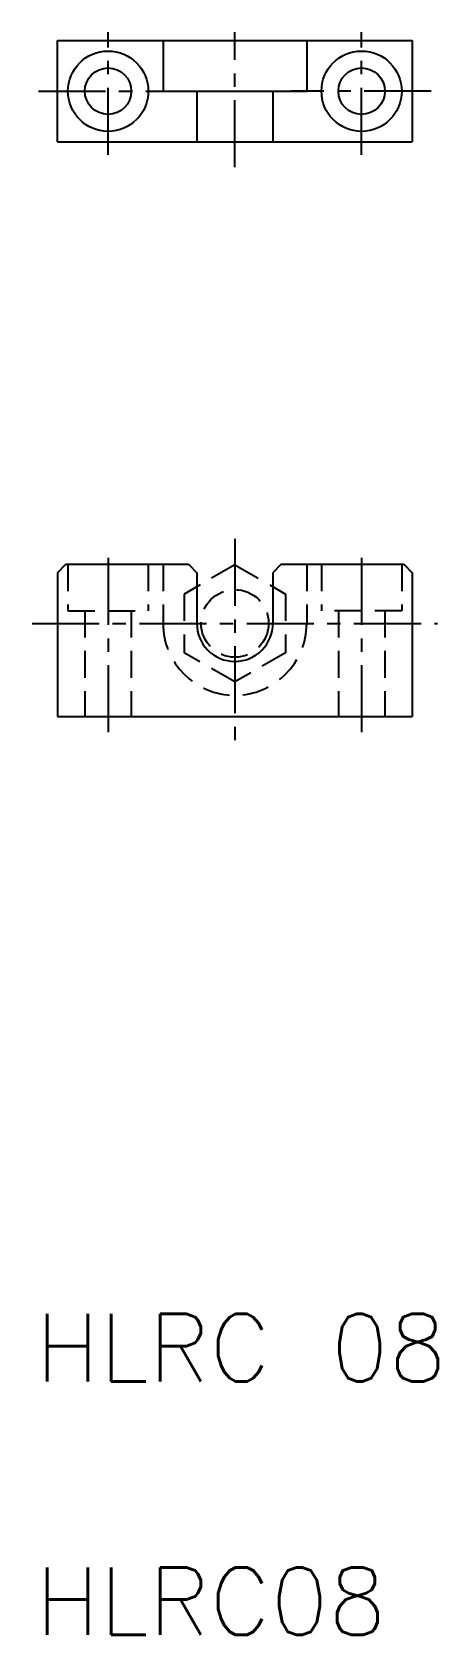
# Model space of a CAD drawing. Extents: x 797 to 845, y 56 to 245.
import ezdxf

# ---------------------------------------------------------------- set-up
doc = ezdxf.new("R2010")
doc.units = 0
doc.header["$LTSCALE"] = 0.25
doc.linetypes.add('CENTER', pattern=[50.8, 31.75, -6.35, 6.35, -6.35])
doc.linetypes.add('DASHED', pattern=[19.05, 12.7, -6.35])
doc.layers.get('0').update_dxf_attribs({"linetype": 'CONTINUOUS'})
doc.layers.add('CENTER', color=1, linetype='CENTER')
doc.styles.get("Standard").update_dxf_attribs({"font": 'txt.shx'})

msp = doc.modelspace()

# ---------------------------------------------------------------- linework, layer by layer
for p, q in [((800.03, 244.44), (842.03, 244.44)), ((800.03, 232.44), (800.03, 244.44)), ((812.53, 244.44), (812.53, 238.44)), ((829.53, 244.44), (829.53, 238.44)), ((842.03, 244.44), (842.03, 232.44)), ((812.53, 238.44), (829.53, 238.44)), ((816.53, 238.44), (816.53, 232.44)), ((825.53, 238.44), (825.53, 232.44)), ((800.03, 232.44), (842.03, 232.44)), ((800.03, 181.46), (801.03, 182.46)), ((801.03, 182.46), (815.53, 182.46)), ((815.53, 182.46), (816.53, 181.46)), ((826.53, 182.46), (825.53, 181.46)), ((826.53, 182.46), (841.03, 182.46)), ((841.03, 182.46), (842.03, 181.46)), ((800.03, 181.46), (800.03, 164.46)), ((816.53, 181.46), (816.53, 175.46)), ((825.53, 181.46), (825.53, 175.46)), ((842.03, 181.46), (842.03, 164.46)), ((842.03, 177.46), (842.03, 177.46)), ((842.03, 173.46), (842.03, 173.46)), ((800.03, 164.46), (842.03, 164.46))]:
    msp.add_line(p, q)
at = {"color": 3, "linetype": 'DASHED'}
for p, q in [((801.28, 182.46), (801.28, 176.96)), ((810.78, 182.46), (810.78, 176.96)), ((812.53, 182.46), (812.53, 175.46)), ((821.03, 182.39), (815.03, 178.92)), ((821.03, 182.39), (827.03, 178.92)), ((829.53, 182.46), (829.53, 175.46)), ((831.28, 182.46), (831.28, 176.96)), ((840.78, 182.46), (840.78, 176.96)), ((815.03, 178.92), (815.03, 171.99)), ((827.03, 178.92), (827.03, 171.99)), ((801.28, 176.96), (810.78, 176.96)), ((803.28, 176.96), (803.28, 164.46)), ((808.78, 176.96), (808.78, 164.46)), ((840.78, 176.96), (831.28, 176.96)), ((833.28, 176.96), (833.28, 164.46)), ((838.78, 176.96), (838.78, 164.46)), ((821.03, 168.53), (815.03, 171.99)), ((827.03, 171.99), (821.03, 168.53))]:
    msp.add_line(p, q, dxfattribs=at)
for centre, radius in [((806.03, 238.44), 4.75), ((836.03, 238.44), 4.75), ((806.03, 238.44), 2.75), ((836.03, 238.44), 2.75)]:
    msp.add_circle(centre, radius)
msp.add_circle((821.03, 175.46), 4, dxfattribs=at)
msp.add_arc((821.03, 175.46), 8.5, 180, 0, dxfattribs=at)
msp.add_arc((821.03, 175.46), 4.5, 180, 0)
at = {"layer": 'CENTER', "color": 1, "linetype": 'CENTER'}
for p, q in [((806.03, 230.92), (806.03, 245.44)), ((821.03, 229.44), (821.03, 245.44)), ((836.03, 230.92), (836.03, 245.44)), ((797.79, 238.44), (814.38, 238.44)), ((844.28, 238.44), (827.69, 238.44)), ((821.03, 185.46), (821.03, 161.46)), ((806.03, 183.21), (806.03, 161.41)), ((836.03, 183.21), (836.03, 161.41)), ((797.03, 175.46), (845.03, 175.46))]:
    msp.add_line(p, q, dxfattribs=at)

# ---------------------------------------------------------------- texts
for s, p in [('HLRC 08', (797.47, 85.75)), ('HLRC08', (797.47, 55.75))]:
    msp.add_text(s, height=8).set_placement(p)

doc.saveas('drawing.dxf')
